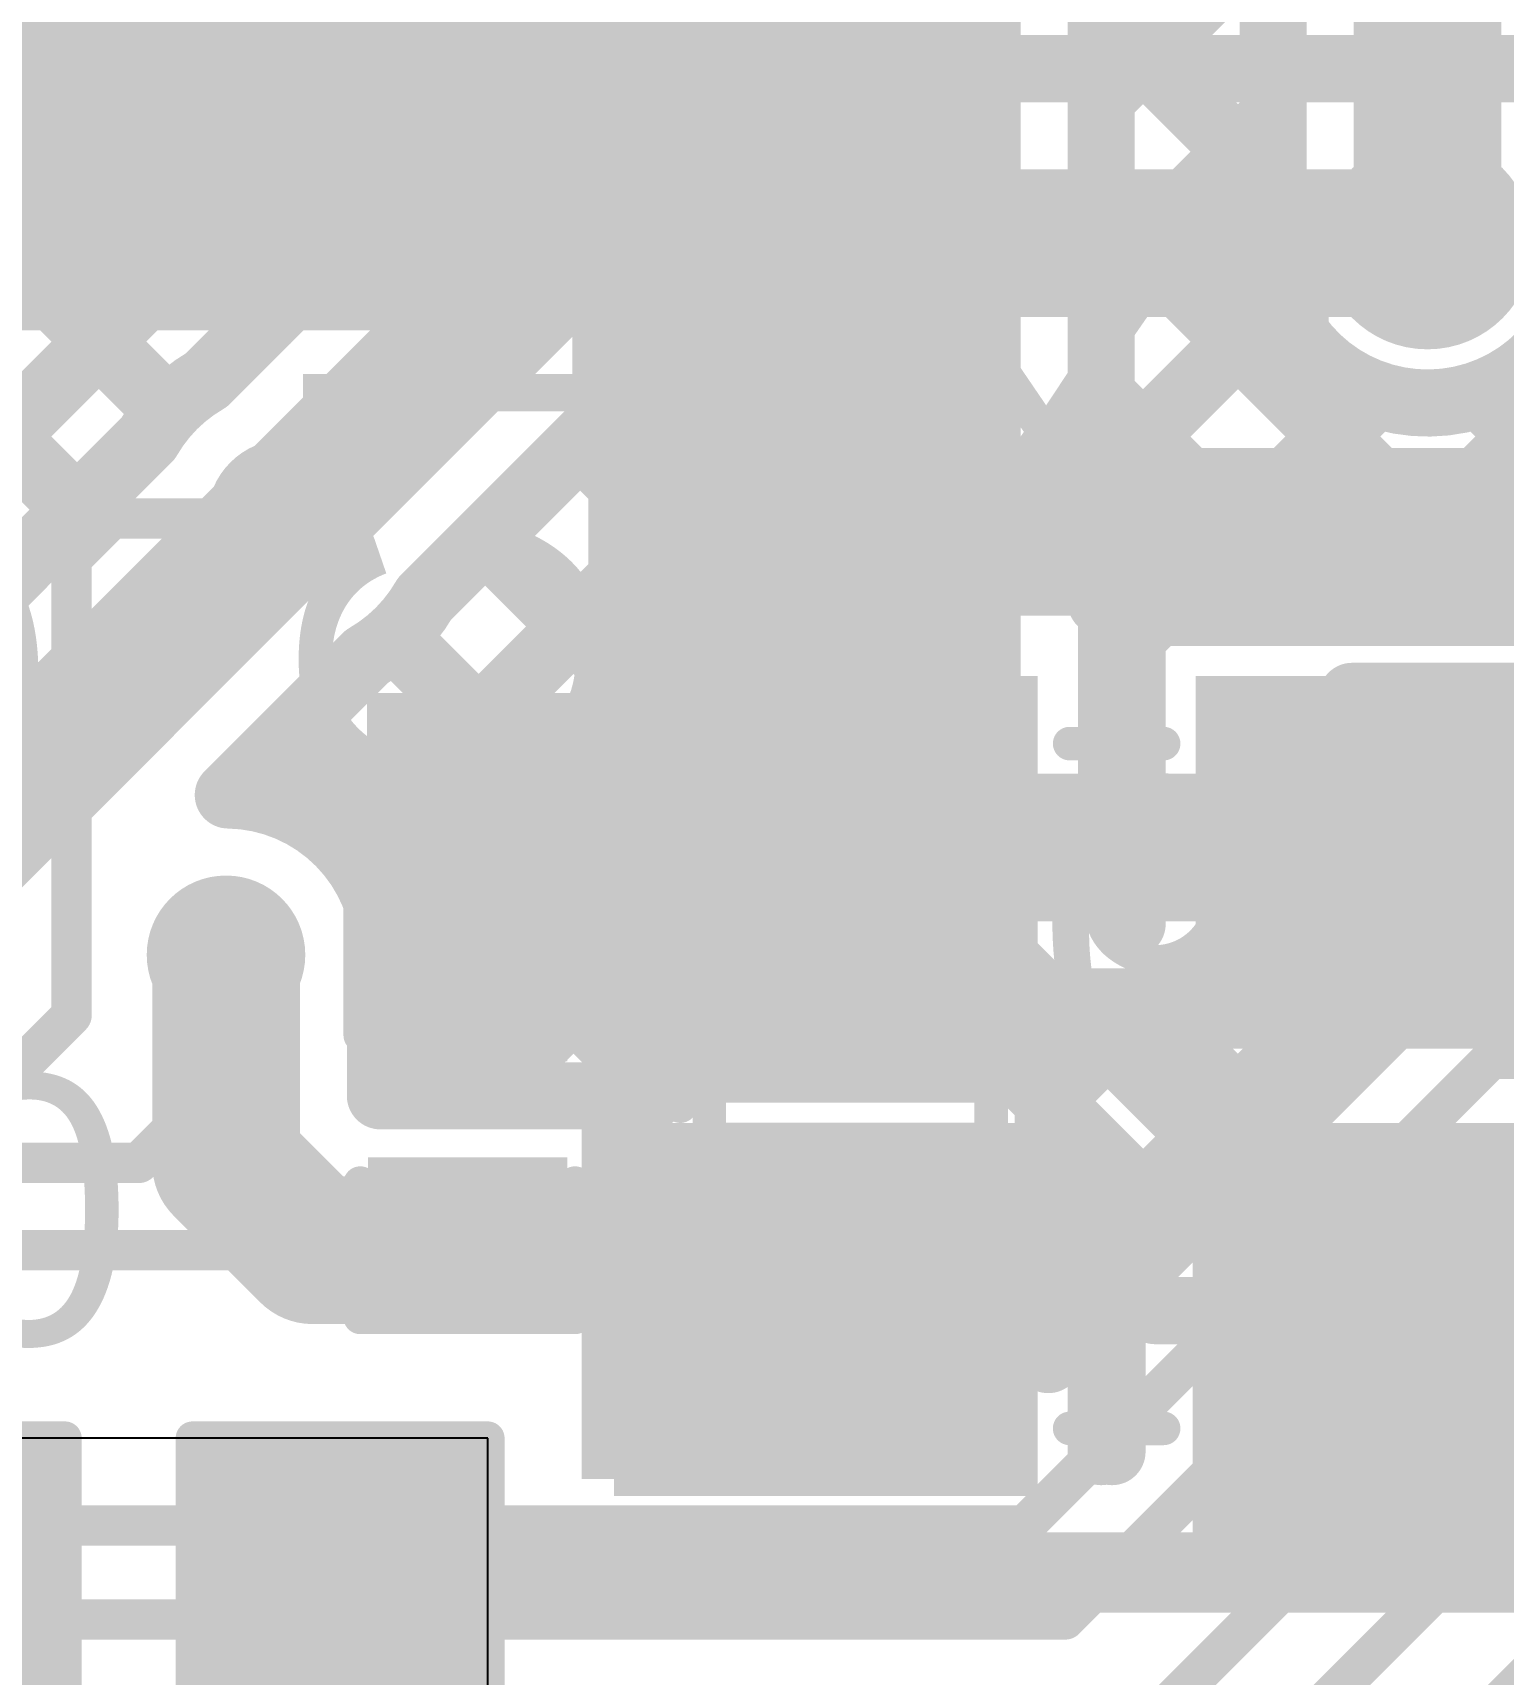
# Model space of a CAD drawing. Header units: millimetres. Extents: x -0.26 to 2.84, y -0.09 to 2.43.
# Drawn here: x 0.5972 to 0.8163, y 1.7119 to 1.9563 of the extents above; entities that cross this region are included whole.
import ezdxf

# ---------------------------------------------------------------- set-up
doc = ezdxf.new("R2010")
doc.units = ezdxf.units.MM
doc.header["$MEASUREMENT"] = 0
for name, color, linetype in [('BottomLayer', 5, 'Continuous'), ('BottomOverlay', 54, 'Continuous'), ('BottomPaste', 16, 'Continuous'), ('BottomSolder', 6, 'Continuous'), ('TopLayer', 1, 'Continuous'), ('TopOverlay', 2, 'Continuous'), ('TopPaste', 8, 'Continuous'), ('TopSolder', 216, 'Continuous'), ('ViaHoleLayer', 16, 'Continuous')]:
    doc.layers.add(name, color=color, linetype=linetype)
doc.styles.add('Arial', font='', dxfattribs={"height": 0.2})
doc.styles.get('Arial').set_extended_font_data('Arial')

# ---------------------------------------------------------------- blocks, each defined once
blk = doc.blocks.new('R__0603_B_31')
at = {"layer": 'BottomLayer'}
for points in [[(-0.045, -0.0175), (-0.045, 0.0175), (-0.015, 0.0175), (-0.015, -0.0175)], [(0.015, -0.0175), (0.015, 0.0175), (0.045, 0.0175), (0.045, -0.0175)]]:
    blk.add_hatch(color=5, dxfattribs=at).paths.add_polyline_path(points)
at = {"layer": 'BottomPaste'}
for points in [[(-0.045, -0.0175), (-0.045, 0.0175), (-0.015, 0.0175), (-0.015, -0.0175)], [(0.015, -0.0175), (0.015, 0.0175), (0.045, 0.0175), (0.045, -0.0175)]]:
    blk.add_hatch(color=16, dxfattribs=at).paths.add_polyline_path(points)
at = {"layer": 'BottomSolder'}
for points in [[(-0.049, -0.0215), (-0.049, 0.0215), (-0.011, 0.0215), (-0.011, -0.0215)], [(0.011, -0.0215), (0.011, 0.0215), (0.049, 0.0215), (0.049, -0.0215)]]:
    blk.add_hatch(color=6, dxfattribs=at).paths.add_polyline_path(points)
at = {"layer": 'BottomOverlay', "const_width": 0.005}
for points in [[(0.048, 0.021), (-0.048, 0.021)], [(-0.048, -0.021), (-0.048, 0.021)], [(0.048, -0.021), (0.048, 0.021)], [(0.048, -0.021), (-0.048, -0.021)]]:
    blk.add_lwpolyline(points, dxfattribs=at)
at = {"layer": 'BottomOverlay', "const_width": 0.0025}
for points in [[(-0.04925, 0.021, 1), (-0.04675, 0.021, 1)], [(-0.04925, 0.021, 1), (-0.04675, 0.021, 1)], [(0.04675, 0.021, 1), (0.04925, 0.021, 1)], [(0.04675, 0.021, 1), (0.04925, 0.021, 1)], [(-0.04925, -0.021, 1), (-0.04675, -0.021, 1)], [(-0.04925, -0.021, 1), (-0.04675, -0.021, 1)], [(0.04675, -0.021, 1), (0.04925, -0.021, 1)], [(0.04675, -0.021, 1), (0.04925, -0.021, 1)]]:
    blk.add_lwpolyline(points, format="xyb", close=True, dxfattribs=at)
blk = doc.blocks.new('S______B______40')
at = {"layer": 'TopLayer'}
for points in [[(-0.045, -0.0175), (-0.045, 0.0175), (-0.015, 0.0175), (-0.015, -0.0175)], [(0.015, -0.0175), (0.015, 0.0175), (0.045, 0.0175), (0.045, -0.0175)]]:
    blk.add_hatch(color=1, dxfattribs=at).paths.add_polyline_path(points)
at = {"layer": 'TopPaste'}
for points in [[(-0.045, -0.0175), (-0.045, 0.0175), (-0.015, 0.0175), (-0.015, -0.0175)], [(0.015, -0.0175), (0.015, 0.0175), (0.045, 0.0175), (0.045, -0.0175)]]:
    blk.add_hatch(color=8, dxfattribs=at).paths.add_polyline_path(points)
at = {"layer": 'TopSolder'}
for points in [[(-0.049, -0.0215), (-0.049, 0.0215), (-0.011, 0.0215), (-0.011, -0.0215)], [(0.011, -0.0215), (0.011, 0.0215), (0.049, 0.0215), (0.049, -0.0215)]]:
    blk.add_hatch(color=216, dxfattribs=at).paths.add_polyline_path(points)
at = {"layer": 'TopOverlay', "const_width": 0.005}
for points in [[(-0.05, 0.022), (0.05, 0.022)], [(-0.05, 0.022), (-0.05, -0.022)], [(0.05, 0.022), (0.05, -0.022)], [(-0.05, -0.022), (0.05, -0.022)]]:
    blk.add_lwpolyline(points, dxfattribs=at)
at = {"layer": 'TopOverlay', "const_width": 0.0025}
for points in [[(-0.05125, 0.022, 1), (-0.04875, 0.022, 1)], [(-0.05125, 0.022, 1), (-0.04875, 0.022, 1)], [(0.04875, 0.022, 1), (0.05125, 0.022, 1)], [(0.04875, 0.022, 1), (0.05125, 0.022, 1)], [(-0.05125, -0.022, 1), (-0.04875, -0.022, 1)], [(-0.05125, -0.022, 1), (-0.04875, -0.022, 1)], [(0.04875, -0.022, 1), (0.05125, -0.022, 1)], [(0.04875, -0.022, 1), (0.05125, -0.022, 1)]]:
    blk.add_lwpolyline(points, format="xyb", close=True, dxfattribs=at)
blk = doc.blocks.new('S______B______43')
at = {"layer": 'TopLayer'}
for points in [[(-0.045, -0.0175), (-0.045, 0.0175), (-0.015, 0.0175), (-0.015, -0.0175)], [(0.015, -0.0175), (0.015, 0.0175), (0.045, 0.0175), (0.045, -0.0175)]]:
    blk.add_hatch(color=1, dxfattribs=at).paths.add_polyline_path(points)
at = {"layer": 'TopPaste'}
for points in [[(-0.045, -0.0175), (-0.045, 0.0175), (-0.015, 0.0175), (-0.015, -0.0175)], [(0.015, -0.0175), (0.015, 0.0175), (0.045, 0.0175), (0.045, -0.0175)]]:
    blk.add_hatch(color=8, dxfattribs=at).paths.add_polyline_path(points)
at = {"layer": 'TopSolder'}
for points in [[(-0.049, -0.0215), (-0.049, 0.0215), (-0.011, 0.0215), (-0.011, -0.0215)], [(0.011, -0.0215), (0.011, 0.0215), (0.049, 0.0215), (0.049, -0.0215)]]:
    blk.add_hatch(color=216, dxfattribs=at).paths.add_polyline_path(points)
at = {"layer": 'TopOverlay', "const_width": 0.005}
for points in [[(0.05, 0.022), (-0.05, 0.022)], [(-0.05, -0.022), (-0.05, 0.022)], [(0.05, -0.022), (0.05, 0.022)], [(0.05, -0.022), (-0.05, -0.022)]]:
    blk.add_lwpolyline(points, dxfattribs=at)
at = {"layer": 'TopOverlay', "const_width": 0.0025}
for points in [[(-0.05125, 0.022, 1), (-0.04875, 0.022, 1)], [(-0.05125, 0.022, 1), (-0.04875, 0.022, 1)], [(0.04875, 0.022, 1), (0.05125, 0.022, 1)], [(0.04875, 0.022, 1), (0.05125, 0.022, 1)], [(-0.05125, -0.022, 1), (-0.04875, -0.022, 1)], [(-0.05125, -0.022, 1), (-0.04875, -0.022, 1)], [(0.04875, -0.022, 1), (0.05125, -0.022, 1)], [(0.04875, -0.022, 1), (0.05125, -0.022, 1)]]:
    blk.add_lwpolyline(points, format="xyb", close=True, dxfattribs=at)
blk = doc.blocks.new('X322540MPB4SI_67')
at = {"layer": 'TopLayer'}
for points in [[(-0.07087, 0.05709), (-0.01575, 0.05709), (-0.01575, 0.00984), (-0.07087, 0.00984)], [(0.01575, 0.05709), (0.07087, 0.05709), (0.07087, 0.00984), (0.01575, 0.00984)], [(-0.07087, -0.00984), (-0.01575, -0.00984), (-0.01575, -0.05709), (-0.07087, -0.05709)], [(0.01575, -0.00984), (0.07087, -0.00984), (0.07087, -0.05709), (0.01575, -0.05709)]]:
    blk.add_hatch(color=1, dxfattribs=at).paths.add_polyline_path(points)
at = {"layer": 'TopPaste'}
for points in [[(-0.07087, 0.05709), (-0.01575, 0.05709), (-0.01575, 0.00984), (-0.07087, 0.00984)], [(0.01575, 0.05709), (0.07087, 0.05709), (0.07087, 0.00984), (0.01575, 0.00984)], [(-0.07087, -0.00984), (-0.01575, -0.00984), (-0.01575, -0.05709), (-0.07087, -0.05709)], [(0.01575, -0.00984), (0.07087, -0.00984), (0.07087, -0.05709), (0.01575, -0.05709)]]:
    blk.add_hatch(color=8, dxfattribs=at).paths.add_polyline_path(points)
at = {"layer": 'TopSolder'}
for points in [[(-0.07487, 0.06109), (-0.01175, 0.06109), (-0.01175, 0.00584), (-0.07487, 0.00584)], [(0.01175, 0.06109), (0.07487, 0.06109), (0.07487, 0.00584), (0.01175, 0.00584)], [(-0.07487, -0.00584), (-0.01175, -0.00584), (-0.01175, -0.06109), (-0.07487, -0.06109)], [(0.01175, -0.00584), (0.07487, -0.00584), (0.07487, -0.06109), (0.01175, -0.06109)]]:
    blk.add_hatch(color=216, dxfattribs=at).paths.add_polyline_path(points)
at = {"layer": 'TopOverlay', "const_width": 0.005}
for points in [[(0.007, 0.051), (-0.007, 0.051)], [(-0.065, 0.003), (-0.065, -0.003)], [(0.065, 0.003), (0.065, -0.003)], [(0.007, -0.051), (-0.007, -0.051)]]:
    blk.add_lwpolyline(points, dxfattribs=at)
at = {"layer": 'TopOverlay'}
for points, const_width in [([(-0.00825, 0.051, 1), (-0.00575, 0.051, 1)], 0.0025), ([(0.00575, 0.051, 1), (0.00825, 0.051, 1)], 0.0025), ([(-0.06625, 0.003, 1), (-0.06375, 0.003, 1)], 0.0025), ([(0.06375, 0.003, 1), (0.06625, 0.003, 1)], 0.0025), ([(-0.06625, -0.003, 1), (-0.06375, -0.003, 1)], 0.0025), ([(0.06375, -0.003, 1), (0.06625, -0.003, 1)], 0.0025), ([(-0.08, -0.042, 1), (-0.086, -0.042, 1)], 0.01), ([(-0.0885, -0.042, 1), (-0.0835, -0.042, 1)], 0.005), ([(-0.0825, -0.042, 1), (-0.0775, -0.042, 1)], 0.005), ([(-0.00825, -0.051, 1), (-0.00575, -0.051, 1)], 0.0025), ([(0.00575, -0.051, 1), (0.00825, -0.051, 1)], 0.0025)]:
    blk.add_lwpolyline(points, format="xyb", close=True, dxfattribs=dict(at, const_width=const_width))
blk = doc.blocks.new('C__0402_139')
at = {"layer": 'TopLayer'}
for points in [[(-0.0275, -0.0125), (-0.0275, 0.0125), (-0.0095, 0.0125), (-0.0095, -0.0125)], [(0.0095, -0.0125), (0.0095, 0.0125), (0.0275, 0.0125), (0.0275, -0.0125)]]:
    blk.add_hatch(color=1, dxfattribs=at).paths.add_polyline_path(points)
at = {"layer": 'TopPaste'}
for points in [[(-0.0275, -0.0125), (-0.0275, 0.0125), (-0.0095, 0.0125), (-0.0095, -0.0125)], [(0.0095, -0.0125), (0.0095, 0.0125), (0.0275, 0.0125), (0.0275, -0.0125)]]:
    blk.add_hatch(color=8, dxfattribs=at).paths.add_polyline_path(points)
at = {"layer": 'TopSolder'}
for points in [[(-0.02986, -0.01486), (-0.02986, 0.01486), (-0.00714, 0.01486), (-0.00714, -0.01486)], [(0.00714, -0.01486), (0.00714, 0.01486), (0.02986, 0.01486), (0.02986, -0.01486)]]:
    blk.add_hatch(color=216, dxfattribs=at).paths.add_polyline_path(points)
at = {"layer": 'TopOverlay', "const_width": 0.005}
for points in [[(-0.011, 0.016), (-0.031, 0.016)], [(-0.031, -0.016), (-0.031, 0.016)], [(0.031, 0.016), (0.011, 0.016)], [(0.031, -0.016), (0.031, 0.016)], [(-0.011, -0.016), (-0.031, -0.016)], [(0.031, -0.016), (0.011, -0.016)]]:
    blk.add_lwpolyline(points, dxfattribs=at)
at = {"layer": 'TopOverlay', "const_width": 0.0025}
for points in [[(-0.03225, 0.016, 1), (-0.02975, 0.016, 1)], [(-0.03225, 0.016, 1), (-0.02975, 0.016, 1)], [(-0.01225, 0.016, 1), (-0.00975, 0.016, 1)], [(0.00975, 0.016, 1), (0.01225, 0.016, 1)], [(0.02975, 0.016, 1), (0.03225, 0.016, 1)], [(0.02975, 0.016, 1), (0.03225, 0.016, 1)], [(-0.03225, -0.016, 1), (-0.02975, -0.016, 1)], [(-0.03225, -0.016, 1), (-0.02975, -0.016, 1)], [(-0.01225, -0.016, 1), (-0.00975, -0.016, 1)], [(0.00975, -0.016, 1), (0.01225, -0.016, 1)], [(0.02975, -0.016, 1), (0.03225, -0.016, 1)], [(0.02975, -0.016, 1), (0.03225, -0.016, 1)]]:
    blk.add_lwpolyline(points, format="xyb", close=True, dxfattribs=at)

msp = doc.modelspace()

# ---------------------------------------------------------------- hatches: boundary and pattern name
at = {"layer": 'BottomLayer'}
h = msp.add_hatch(color=5, dxfattribs=at)
edge = h.paths.add_edge_path()
edge.add_arc((0.805, 1.925), 0.01181, 0, 360)
h = msp.add_hatch(color=5, dxfattribs=at)
edge = h.paths.add_edge_path()
edge.add_arc((0.635, 1.884), 0.01181, 0, 360)
h = msp.add_hatch(color=5, dxfattribs=at)
edge = h.paths.add_edge_path()
edge.add_arc((0.716, 1.882), 0.01181, 0, 360)
h = msp.add_hatch(color=5, dxfattribs=at)
edge = h.paths.add_edge_path()
edge.add_arc((0.786, 1.835), 0.01181, 0, 360)
h = msp.add_hatch(color=5, dxfattribs=at)
edge = h.paths.add_edge_path()
edge.add_arc((0.626, 1.819), 0.01181, 0, 360)
at = {"layer": 'BottomSolder'}
h = msp.add_hatch(color=6, dxfattribs=at)
edge = h.paths.add_edge_path()
edge.add_arc((0.805, 1.925), 0.01581, 0, 360)
at = {"layer": 'TopLayer'}
for points in [[(0.401, 1.912), (0.74439, 1.912), (0.74439, 1.981), (0.401, 1.981)], [(0.68, 1.808), (0.74439, 1.808), (0.74439, 1.939), (0.68, 1.939)], [(0.74439, 1.858), (0.647, 1.858), (0.647, 1.805), (0.74439, 1.805)], [(0.773, 1.805), (0.87, 1.805), (0.87, 1.858), (0.773, 1.858)], [(0.74439, 1.79393), (0.679, 1.79393), (0.679, 1.74093), (0.74439, 1.74093)], [(0.77, 1.721), (0.916, 1.721), (0.916, 1.79393), (0.77, 1.79393)]]:
    msp.add_hatch(color=1, dxfattribs=at).paths.add_polyline_path(points)
h = msp.add_hatch(color=1, dxfattribs=at)
edge = h.paths.add_edge_path()
edge.add_arc((0.805, 1.925), 0.01181, 0, 360)
h = msp.add_hatch(color=1, dxfattribs=at)
edge = h.paths.add_edge_path()
edge.add_arc((0.635, 1.884), 0.01181, 0, 360)
h = msp.add_hatch(color=1, dxfattribs=at)
edge = h.paths.add_edge_path()
edge.add_arc((0.716, 1.882), 0.01181, 0, 360)
h = msp.add_hatch(color=1, dxfattribs=at)
edge = h.paths.add_edge_path()
edge.add_arc((0.786, 1.835), 0.01181, 0, 360)
h = msp.add_hatch(color=1, dxfattribs=at)
edge = h.paths.add_edge_path()
edge.add_arc((0.626, 1.819), 0.01181, 0, 360)
at = {"layer": 'TopSolder'}
h = msp.add_hatch(color=216, dxfattribs=at)
edge = h.paths.add_edge_path()
edge.add_arc((0.805, 1.925), 0.01581, 0, 360)
at = {"layer": 'ViaHoleLayer'}
h = msp.add_hatch(color=16, dxfattribs=at)
edge = h.paths.add_edge_path()
edge.add_arc((0.805, 1.925), 0.00591, 0, 360)
h = msp.add_hatch(color=16, dxfattribs=at)
edge = h.paths.add_edge_path()
edge.add_arc((0.635, 1.884), 0.00591, 0, 360)
h = msp.add_hatch(color=16, dxfattribs=at)
edge = h.paths.add_edge_path()
edge.add_arc((0.716, 1.882), 0.00591, 0, 360)
h = msp.add_hatch(color=16, dxfattribs=at)
edge = h.paths.add_edge_path()
edge.add_arc((0.786, 1.835), 0.00591, 0, 360)
h = msp.add_hatch(color=16, dxfattribs=at)
edge = h.paths.add_edge_path()
edge.add_arc((0.626, 1.819), 0.00591, 0, 360)

# ---------------------------------------------------------------- linework, layer by layer
at = {"layer": 'BottomLayer'}
for points, const_width in [([(0.224, 1.951), (2.035, 1.951)], 0.01), ([(0.49243, 1.824), (0.60243, 1.934)], 0.01), ([(0.52072, 1.824), (0.63072, 1.934)], 0.01), ([(0.55409, 1.934), (0.65247, 1.934)], 0.01), ([(0.55511, 1.934), (0.60379, 1.88532)], 0.01), ([(0.58339, 1.934), (0.61738, 1.90002)], 0.01), ([(0.61168, 1.934), (0.63208, 1.9136)], 0.01), ([(0.62309, 1.90462), (0.65247, 1.934)], 0.01), ([(0.63996, 1.934), (0.64622, 1.92775)], 0.01), ([(0.635, 1.884), (0.676, 1.925)], 0.022), ([(0.676, 1.925), (0.805, 1.925)], 0.022), ([(0.65562, 1.87209), (0.68553, 1.902)], 0.01), ([(0.68553, 1.902), (0.69814, 1.902)], 0.01), ([(0.54247, 1.824), (0.61438, 1.89591)], 0.01), ([(0.67875, 1.89522), (0.68932, 1.88464)], 0.01), ([(0.552, 1.801), (0.635, 1.884)], 0.022), ([(0.716, 1.882), (0.84, 1.882)], 0.025), ([(0.6646, 1.88108), (0.6895, 1.85618)], 0.01), ([(0.69419, 1.882), (0.716, 1.882)], 0.01), ([(0.6442, 1.83435), (0.68931, 1.87945)], 0.01), ([(0.745, 1.734), (0.889, 1.878)], 0.006), ([(0.65102, 1.86638), (0.6895, 1.8279)], 0.01), ([(0.62634, 1.84281), (0.64691, 1.86338)], 0.01), ([(0.751, 1.72), (0.896, 1.865)], 0.006), ([(0.6895, 1.862), (0.69814, 1.862)], 0.01), ([(0.6895, 1.808), (0.6895, 1.862)], 0.01), ([(0.7485, 1.75871), (0.849, 1.85921)], 0.01), ([(0.79379, 1.8575), (0.84, 1.8575)], 0.01), ([(0.80132, 1.8575), (0.8243, 1.83451)], 0.01), ([(0.80297, 1.8517), (0.80878, 1.8575)], 0.01), ([(0.8092, 1.82964), (0.83706, 1.8575)], 0.01), ([(0.63632, 1.85279), (0.6895, 1.79961)], 0.01), ([(0.649, 1.81086), (0.6895, 1.85136)], 0.01), ([(0.758, 1.699), (0.907, 1.848)], 0.006), ([(0.719, 1.835), (0.786, 1.835)], 0.022), ([(0.762, 1.68), (0.911, 1.829)], 0.006), ([(0.626, 1.78789), (0.626, 1.819)], 0.022), ([(0.66442, 1.798), (0.6895, 1.82308)], 0.01), ([(0.80691, 1.82362), (0.81016, 1.82037)], 0.01), ([(0.649, 1.798), (0.649, 1.81284)], 0.01), ([(0.649, 1.81183), (0.66283, 1.798)], 0.01), ([(0.7485, 1.812), (0.77984, 1.812)], 0.01), ([(0.7485, 1.808), (0.7485, 1.812)], 0.01), ([(0.7485, 1.79722), (0.76328, 1.812)], 0.01), ([(0.7485, 1.76894), (0.79136, 1.8118)], 0.01), ([(0.76196, 1.812), (0.78188, 1.79209)], 0.01), ([(0.79061, 1.81164), (0.79602, 1.80623)], 0.01), ([(0.768, 1.66), (0.92, 1.812)], 0.006), ([(0.6895, 1.808), (0.7485, 1.808)], 0.01), ([(0.69671, 1.802), (0.70271, 1.808)], 0.01), ([(0.70939, 1.808), (0.7154, 1.802)], 0.01), ([(0.72499, 1.802), (0.73099, 1.808)], 0.01), ([(0.73768, 1.808), (0.74368, 1.802)], 0.01), ([(0.6895, 1.802), (0.7485, 1.802)], 0.01), ([(0.6895, 1.798), (0.6895, 1.802)], 0.01), ([(0.74368, 1.802), (0.7485, 1.79718)], 0.01), ([(0.7485, 1.75871), (0.7485, 1.802)], 0.01), ([(0.649, 1.798), (0.6895, 1.798)], 0.01), ([(0.7485, 1.79718), (0.76773, 1.77795)], 0.01), ([(0.626, 1.78789), (0.63889, 1.775)], 0.022), ([(0.63889, 1.775), (0.719, 1.775)], 0.022), ([(0.7485, 1.7689), (0.75359, 1.7638)], 0.01), ([(0.492, 1.734), (0.745, 1.734)], 0.006), ([(0.509, 1.72), (0.751, 1.72)], 0.006)]:
    msp.add_lwpolyline(points, dxfattribs=dict(at, const_width=const_width))
for points, const_width in [([(0.59993, 1.934, 1), (0.60493, 1.934, 1)], 0.005), ([(0.60918, 1.934, 1), (0.61418, 1.934, 1)], 0.005), ([(0.62822, 1.934, 1), (0.63322, 1.934, 1)], 0.005), ([(0.63746, 1.934, 1), (0.64246, 1.934, 1)], 0.005), ([(0.64997, 1.934, 1), (0.65497, 1.934, 1)], 0.005), ([(0.64997, 1.934, 1), (0.65497, 1.934, 1)], 0.005), ([(0.6705, 1.925, 1), (0.6815, 1.925, 1)], 0.011), ([(0.6705, 1.925, 1), (0.6815, 1.925, 1)], 0.011), ([(0.7995, 1.925, 1), (0.8105, 1.925, 1)], 0.011), ([(0.64372, 1.92775, 1), (0.64872, 1.92775, 1)], 0.005), ([(0.62958, 1.9136, 1), (0.63458, 1.9136, 1)], 0.005), ([(0.62059, 1.90462, 1), (0.62559, 1.90462, 1)], 0.005), ([(0.62059, 1.90462, 1), (0.62559, 1.90462, 1)], 0.005), ([(0.68303, 1.902, 1), (0.68803, 1.902, 1)], 0.005), ([(0.68303, 1.902, 1), (0.68803, 1.902, 1)], 0.005), ([(0.69564, 1.902, 1), (0.70064, 1.902, 1)], 0.005), ([(0.69564, 1.902, 1), (0.70064, 1.902, 1)], 0.005), ([(0.61488, 1.90002, 1), (0.61988, 1.90002, 1)], 0.005), ([(0.61188, 1.89591, 1), (0.61688, 1.89591, 1)], 0.005), ([(0.61188, 1.89591, 1), (0.61688, 1.89591, 1)], 0.005), ([(0.67625, 1.89522, 1), (0.68125, 1.89522, 1)], 0.005), ([(0.6295, 1.884, 1), (0.6405, 1.884, 1)], 0.011), ([(0.6295, 1.884, 1), (0.6405, 1.884, 1)], 0.011), ([(0.70975, 1.882, 1), (0.72225, 1.882, 1)], 0.0125), ([(0.60129, 1.88532, 1), (0.60629, 1.88532, 1)], 0.005), ([(0.68682, 1.88464, 1), (0.69182, 1.88464, 1)], 0.005), ([(0.6621, 1.88108, 1), (0.6671, 1.88108, 1)], 0.005), ([(0.69169, 1.882, 1), (0.69669, 1.882, 1)], 0.005), ([(0.7135, 1.882, 1), (0.7185, 1.882, 1)], 0.005), ([(0.68681, 1.87945, 1), (0.69181, 1.87945, 1)], 0.005), ([(0.65312, 1.87209, 1), (0.65812, 1.87209, 1)], 0.005), ([(0.65312, 1.87209, 1), (0.65812, 1.87209, 1)], 0.005), ([(0.64852, 1.86638, 1), (0.65352, 1.86638, 1)], 0.005), ([(0.64441, 1.86338, 1), (0.64941, 1.86338, 1)], 0.005), ([(0.64441, 1.86338, 1), (0.64941, 1.86338, 1)], 0.005), ([(0.687, 1.862, 1), (0.692, 1.862, 1)], 0.005), ([(0.687, 1.862, 1), (0.692, 1.862, 1)], 0.005), ([(0.69564, 1.862, 1), (0.70064, 1.862, 1)], 0.005), ([(0.69564, 1.862, 1), (0.70064, 1.862, 1)], 0.005), ([(0.687, 1.85618, 1), (0.692, 1.85618, 1)], 0.005), ([(0.79129, 1.8575, 1), (0.79629, 1.8575, 1)], 0.005), ([(0.79129, 1.8575, 1), (0.79629, 1.8575, 1)], 0.005), ([(0.79882, 1.8575, 1), (0.80382, 1.8575, 1)], 0.005), ([(0.80628, 1.8575, 1), (0.81128, 1.8575, 1)], 0.005), ([(0.63382, 1.85279, 1), (0.63882, 1.85279, 1)], 0.005), ([(0.687, 1.85136, 1), (0.692, 1.85136, 1)], 0.005), ([(0.80048, 1.8517, 1), (0.80548, 1.8517, 1)], 0.005), ([(0.62384, 1.84281, 1), (0.62884, 1.84281, 1)], 0.005), ([(0.62384, 1.84281, 1), (0.62884, 1.84281, 1)], 0.005), ([(0.7135, 1.835, 1), (0.7245, 1.835, 1)], 0.011), ([(0.7805, 1.835, 1), (0.7915, 1.835, 1)], 0.011), ([(0.6417, 1.83435, 1), (0.6467, 1.83435, 1)], 0.005), ([(0.80731, 1.835, 1), (0.81231, 1.835, 1)], 0.005), ([(0.80731, 1.835, 1), (0.81231, 1.835, 1)], 0.005), ([(0.8067, 1.82964, 1), (0.8117, 1.82964, 1)], 0.005), ([(0.687, 1.8279, 1), (0.692, 1.8279, 1)], 0.005), ([(0.6205, 1.819, 1), (0.6315, 1.819, 1)], 0.011), ([(0.687, 1.82308, 1), (0.692, 1.82308, 1)], 0.005), ([(0.80441, 1.82362, 1), (0.80941, 1.82362, 1)], 0.005), ([(0.64731, 1.819, 1), (0.65231, 1.819, 1)], 0.005), ([(0.64731, 1.819, 1), (0.65231, 1.819, 1)], 0.005), ([(0.80766, 1.82037, 1), (0.81266, 1.82037, 1)], 0.005), ([(0.6465, 1.81284, 1), (0.6515, 1.81284, 1)], 0.005), ([(0.6465, 1.81284, 1), (0.6515, 1.81284, 1)], 0.005), ([(0.6465, 1.81183, 1), (0.6515, 1.81183, 1)], 0.005), ([(0.746, 1.812, 1), (0.751, 1.812, 1)], 0.005), ([(0.746, 1.812, 1), (0.751, 1.812, 1)], 0.005), ([(0.75946, 1.812, 1), (0.76446, 1.812, 1)], 0.005), ([(0.76078, 1.812, 1), (0.76578, 1.812, 1)], 0.005), ([(0.77734, 1.812, 1), (0.78234, 1.812, 1)], 0.005), ([(0.77734, 1.812, 1), (0.78234, 1.812, 1)], 0.005), ([(0.78811, 1.81164, 1), (0.79311, 1.81164, 1)], 0.005), ([(0.78886, 1.8118, 1), (0.79386, 1.8118, 1)], 0.005), ([(0.6465, 1.81086, 1), (0.6515, 1.81086, 1)], 0.005), ([(0.687, 1.808, 1), (0.692, 1.808, 1)], 0.005), ([(0.687, 1.808, 1), (0.692, 1.808, 1)], 0.005), ([(0.70021, 1.808, 1), (0.70521, 1.808, 1)], 0.005), ([(0.7069, 1.808, 1), (0.71189, 1.808, 1)], 0.005), ([(0.72849, 1.808, 1), (0.73349, 1.808, 1)], 0.005), ([(0.73518, 1.808, 1), (0.74018, 1.808, 1)], 0.005), ([(0.746, 1.808, 1), (0.751, 1.808, 1)], 0.005), ([(0.746, 1.808, 1), (0.751, 1.808, 1)], 0.005), ([(0.79352, 1.80623, 1), (0.79852, 1.80623, 1)], 0.005), ([(0.687, 1.802, 1), (0.692, 1.802, 1)], 0.005), ([(0.687, 1.802, 1), (0.692, 1.802, 1)], 0.005), ([(0.69421, 1.802, 1), (0.69921, 1.802, 1)], 0.005), ([(0.71289, 1.802, 1), (0.71789, 1.802, 1)], 0.005), ([(0.72249, 1.802, 1), (0.72749, 1.802, 1)], 0.005), ([(0.74118, 1.802, 1), (0.74618, 1.802, 1)], 0.005), ([(0.74118, 1.802, 1), (0.74618, 1.802, 1)], 0.005), ([(0.746, 1.802, 1), (0.751, 1.802, 1)], 0.005), ([(0.746, 1.802, 1), (0.751, 1.802, 1)], 0.005), ([(0.687, 1.79961, 1), (0.692, 1.79961, 1)], 0.005), ([(0.6465, 1.798, 1), (0.6515, 1.798, 1)], 0.005), ([(0.6465, 1.798, 1), (0.6515, 1.798, 1)], 0.005), ([(0.66033, 1.798, 1), (0.66533, 1.798, 1)], 0.005), ([(0.66192, 1.798, 1), (0.66692, 1.798, 1)], 0.005), ([(0.687, 1.798, 1), (0.692, 1.798, 1)], 0.005), ([(0.687, 1.798, 1), (0.692, 1.798, 1)], 0.005), ([(0.746, 1.79722, 1), (0.751, 1.79722, 1)], 0.005), ([(0.746, 1.79718, 1), (0.751, 1.79718, 1)], 0.005), ([(0.746, 1.79718, 1), (0.751, 1.79718, 1)], 0.005), ([(0.6205, 1.78789, 1), (0.6315, 1.78789, 1)], 0.011), ([(0.6205, 1.78789, 1), (0.6315, 1.78789, 1)], 0.011), ([(0.77938, 1.79209, 1), (0.78438, 1.79209, 1)], 0.005), ([(0.63339, 1.775, 1), (0.64439, 1.775, 1)], 0.011), ([(0.63339, 1.775, 1), (0.64439, 1.775, 1)], 0.011), ([(0.7135, 1.775, 1), (0.7245, 1.775, 1)], 0.011), ([(0.76523, 1.77795, 1), (0.77023, 1.77795, 1)], 0.005), ([(0.746, 1.76894, 1), (0.751, 1.76894, 1)], 0.005), ([(0.746, 1.7689, 1), (0.751, 1.7689, 1)], 0.005), ([(0.75109, 1.7638, 1), (0.75609, 1.7638, 1)], 0.005), ([(0.746, 1.75871, 1), (0.751, 1.75871, 1)], 0.005), ([(0.746, 1.75871, 1), (0.751, 1.75871, 1)], 0.005), ([(0.7435, 1.734, 1), (0.7465, 1.734, 1)], 0.003), ([(0.7435, 1.734, 1), (0.7465, 1.734, 1)], 0.003), ([(0.7495, 1.72, 1), (0.7525, 1.72, 1)], 0.003), ([(0.7495, 1.72, 1), (0.7525, 1.72, 1)], 0.003)]:
    msp.add_lwpolyline(points, format="xyb", close=True, dxfattribs=dict(at, const_width=const_width))
at = {"layer": 'BottomLayer', "const_width": 0.01}
for points in [[(0.61438, 1.89591, -0.131619), (0.62309, 1.90462)], [(0.69814, 1.862, -0.44776), (0.69814, 1.902)], [(0.65562, 1.87209, -0.131619), (0.64691, 1.86338)], [(0.79379, 1.8575, -0.319615), (0.80981, 1.835)], [(0.62634, 1.84281, -0.410091), (0.64981, 1.819)], [(0.80981, 1.835, -0.493128), (0.77984, 1.812)], [(0.64981, 1.819, -0.06553), (0.649, 1.81284)]]:
    msp.add_lwpolyline(points, format="xyb", dxfattribs=at)
at = {"layer": 'TopLayer'}
for p, q in [((0.665, 1.747), (0.558, 1.747)), ((0.665, 1.647), (0.665, 1.747))]:
    msp.add_line(p, q, dxfattribs=at)
for points, const_width in [([(0.805, 1.925), (0.805, 2.031)], 0.022), ([(0.782, 1.93116), (0.782, 2.031)], 0.01), ([(0.75639, 1.951), (0.75639, 1.993)], 0.01), ([(0.75639, 1.94653), (0.782, 1.97214)], 0.01), ([(0.75639, 1.959), (0.782, 1.93339)], 0.01), ([(0.75639, 1.9), (0.75639, 1.951)], 0.01), ([(0.75639, 1.9), (0.75639, 1.951)], 0.01), ([(0.75639, 1.91825), (0.782, 1.94386)], 0.01), ([(0.79299, 1.87), (0.866, 1.94301)], 0.01), ([(0.75639, 1.93072), (0.8171, 1.87)], 0.01), ([(0.75639, 1.88996), (0.7828, 1.91638)], 0.01), ([(0.75639, 1.90243), (0.78882, 1.87)], 0.01), ([(0.76471, 1.87), (0.79721, 1.9025)], 0.01), ([(0.81286, 1.90252), (0.84539, 1.87)], 0.01), ([(0.75639, 1.87155), (0.75639, 1.9)], 0.01), ([(0.603, 1.878), (0.609, 1.884)], 0.006), ([(0.609, 1.884), (0.635, 1.884)], 0.006), ([(0.603, 1.81), (0.603, 1.878)], 0.006), ([(0.75639, 1.87415), (0.761, 1.86953)], 0.01), ([(0.75794, 1.82668), (0.75794, 1.87155)], 0.01), ([(0.761, 1.87), (0.866, 1.87)], 0.01), ([(0.761, 1.86629), (0.76471, 1.87)], 0.01), ([(0.761, 1.82363), (0.761, 1.87)], 0.01), ([(0.75794, 1.86324), (0.761, 1.86629)], 0.01), ([(0.75794, 1.8443), (0.761, 1.84125)], 0.01), ([(0.75794, 1.83495), (0.761, 1.83801)], 0.01), ([(0.71539, 1.83293), (0.75294, 1.83293)], 0.01), ([(0.75794, 1.82668), (0.761, 1.82363)], 0.01), ([(0.73875, 1.82325), (0.79176, 1.77024)], 0.008), ([(0.626, 1.801), (0.626, 1.819)], 0.006), ([(0.594, 1.801), (0.603, 1.81)], 0.006), ([(0.613, 1.788), (0.626, 1.801)], 0.006), ([(0.53434, 1.788), (0.613, 1.788)], 0.006), ([(0.75639, 1.745), (0.75639, 1.78299)], 0.01), ([(0.758, 1.745), (0.758, 1.78137)], 0.01), ([(0.528, 1.775), (0.662, 1.775)], 0.006), ([(0.662, 1.775), (0.69839, 1.775)], 0.006), ([(0.79176, 1.77024), (0.79177, 1.77023)], 0.006), ([(0.76444, 1.766), (0.802, 1.766)], 0.01), ([(0.643, 1.727), (0.804, 1.727)], 0.012)]:
    msp.add_lwpolyline(points, dxfattribs=dict(at, const_width=const_width))
for points, const_width in [([(0.75389, 1.959, 1), (0.75889, 1.959, 1)], 0.005), ([(0.75389, 1.951, 1), (0.75889, 1.951, 1)], 0.005), ([(0.75389, 1.951, 1), (0.75889, 1.951, 1)], 0.005), ([(0.75389, 1.951, 1), (0.75889, 1.951, 1)], 0.005), ([(0.75389, 1.94653, 1), (0.75889, 1.94653, 1)], 0.005), ([(0.7795, 1.94386, 1), (0.7845, 1.94386, 1)], 0.005), ([(0.7795, 1.93339, 1), (0.7845, 1.93339, 1)], 0.005), ([(0.75389, 1.93072, 1), (0.75889, 1.93072, 1)], 0.005), ([(0.7795, 1.93116, 1), (0.7845, 1.93116, 1)], 0.005), ([(0.7795, 1.93116, 1), (0.7845, 1.93116, 1)], 0.005), ([(0.7995, 1.925, 1), (0.8105, 1.925, 1)], 0.011), ([(0.75389, 1.91825, 1), (0.75889, 1.91825, 1)], 0.005), ([(0.7803, 1.91638, 1), (0.7853, 1.91638, 1)], 0.005), ([(0.75389, 1.90243, 1), (0.75889, 1.90243, 1)], 0.005), ([(0.79471, 1.9025, 1), (0.79971, 1.9025, 1)], 0.005), ([(0.81036, 1.90252, 1), (0.81536, 1.90252, 1)], 0.005), ([(0.75389, 1.9, 1), (0.75889, 1.9, 1)], 0.005), ([(0.75389, 1.9, 1), (0.75889, 1.9, 1)], 0.005), ([(0.75389, 1.9, 1), (0.75889, 1.9, 1)], 0.005), ([(0.75389, 1.88996, 1), (0.75889, 1.88996, 1)], 0.005), ([(0.6075, 1.884, 1), (0.6105, 1.884, 1)], 0.003), ([(0.6075, 1.884, 1), (0.6105, 1.884, 1)], 0.003), ([(0.6335, 1.884, 1), (0.6365, 1.884, 1)], 0.003), ([(0.6015, 1.878, 1), (0.6045, 1.878, 1)], 0.003), ([(0.6015, 1.878, 1), (0.6045, 1.878, 1)], 0.003), ([(0.75389, 1.87415, 1), (0.75889, 1.87415, 1)], 0.005), ([(0.75389, 1.87155, 1), (0.75889, 1.87155, 1)], 0.005), ([(0.75544, 1.87155, 1), (0.76044, 1.87155, 1)], 0.005), ([(0.7585, 1.87, 1), (0.7635, 1.87, 1)], 0.005), ([(0.7585, 1.87, 1), (0.7635, 1.87, 1)], 0.005), ([(0.7585, 1.86953, 1), (0.7635, 1.86953, 1)], 0.005), ([(0.76221, 1.87, 1), (0.76721, 1.87, 1)], 0.005), ([(0.76221, 1.87, 1), (0.76721, 1.87, 1)], 0.005), ([(0.78632, 1.87, 1), (0.79132, 1.87, 1)], 0.005), ([(0.79049, 1.87, 1), (0.79549, 1.87, 1)], 0.005), ([(0.8146, 1.87, 1), (0.8196, 1.87, 1)], 0.005), ([(0.7585, 1.86629, 1), (0.7635, 1.86629, 1)], 0.005), ([(0.7585, 1.86629, 1), (0.7635, 1.86629, 1)], 0.005), ([(0.75544, 1.86324, 1), (0.76044, 1.86324, 1)], 0.005), ([(0.75544, 1.8443, 1), (0.76044, 1.8443, 1)], 0.005), ([(0.7585, 1.84125, 1), (0.7635, 1.84125, 1)], 0.005), ([(0.7585, 1.83801, 1), (0.7635, 1.83801, 1)], 0.005), ([(0.75544, 1.83495, 1), (0.76044, 1.83495, 1)], 0.005), ([(0.71289, 1.83293, 1), (0.71789, 1.83293, 1)], 0.005), ([(0.75044, 1.83293, 1), (0.75544, 1.83293, 1)], 0.005), ([(0.71389, 1.83293, 1), (0.71689, 1.83293, 1)], 0.003), ([(0.75544, 1.82668, 1), (0.76044, 1.82668, 1)], 0.005), ([(0.75544, 1.82668, 1), (0.76044, 1.82668, 1)], 0.005), ([(0.73675, 1.82325, 1), (0.74075, 1.82325, 1)], 0.004), ([(0.7585, 1.82363, 1), (0.7635, 1.82363, 1)], 0.005), ([(0.7585, 1.82363, 1), (0.7635, 1.82363, 1)], 0.005), ([(0.73725, 1.82325, 1), (0.74025, 1.82325, 1)], 0.003), ([(0.6245, 1.819, 1), (0.6275, 1.819, 1)], 0.003), ([(0.6015, 1.81, 1), (0.6045, 1.81, 1)], 0.003), ([(0.6015, 1.81, 1), (0.6045, 1.81, 1)], 0.003), ([(0.6245, 1.801, 1), (0.6275, 1.801, 1)], 0.003), ([(0.6245, 1.801, 1), (0.6275, 1.801, 1)], 0.003), ([(0.6115, 1.788, 1), (0.6145, 1.788, 1)], 0.003), ([(0.6115, 1.788, 1), (0.6145, 1.788, 1)], 0.003), ([(0.75389, 1.78299, 1), (0.75889, 1.78299, 1)], 0.005), ([(0.7555, 1.78137, 1), (0.7605, 1.78137, 1)], 0.005), ([(0.6605, 1.775, 1), (0.6635, 1.775, 1)], 0.003), ([(0.6605, 1.775, 1), (0.6635, 1.775, 1)], 0.003), ([(0.69689, 1.775, 1), (0.69989, 1.775, 1)], 0.003), ([(0.78976, 1.77024, 1), (0.79376, 1.77024, 1)], 0.004), ([(0.79026, 1.77024, 1), (0.79326, 1.77024, 1)], 0.003), ([(0.79026, 1.77024, 1), (0.79326, 1.77024, 1)], 0.003), ([(0.79027, 1.77023, 1), (0.79327, 1.77023, 1)], 0.003), ([(0.79027, 1.77023, 1), (0.79327, 1.77023, 1)], 0.003), ([(0.79027, 1.77023, 1), (0.79327, 1.77023, 1)], 0.003), ([(0.76194, 1.766, 1), (0.76694, 1.766, 1)], 0.005), ([(0.7995, 1.766, 1), (0.8045, 1.766, 1)], 0.005), ([(0.8005, 1.766, 1), (0.8035, 1.766, 1)], 0.003), ([(0.75389, 1.745, 1), (0.75889, 1.745, 1)], 0.005), ([(0.7555, 1.745, 1), (0.7605, 1.745, 1)], 0.005), ([(0.64, 1.727, 1), (0.646, 1.727, 1)], 0.006), ([(0.801, 1.727, 1), (0.807, 1.727, 1)], 0.006)]:
    msp.add_lwpolyline(points, format="xyb", close=True, dxfattribs=dict(at, const_width=const_width))
for points, const_width in [([(0.82881, 1.925, -1.14025), (0.782, 1.93116)], 0.01), ([(0.71539, 1.83293, -0.198912), (0.73875, 1.82325)], 0.006), ([(0.79177, 1.77023, -0.000215), (0.79176, 1.77024)], 0.006), ([(0.802, 1.766, -0.198687), (0.79177, 1.77023)], 0.006)]:
    msp.add_lwpolyline(points, format="xyb", dxfattribs=dict(at, const_width=const_width))

# ---------------------------------------------------------------- block references
for name, p, rotation in [('X322540MPB4SI_67', (0.75869, 1.79946), 180), ('R__0603_B_31', (0.719, 1.805), 270), ('C__0402_139', (0.662, 1.796), 270), ('S______B______43', (0.58, 1.697), 270), ('S______B______40', (0.643, 1.697), 90)]:
    msp.add_blockref(name, p, dxfattribs=dict(rotation=rotation))

# ---------------------------------------------------------------- texts
at = {"layer": 'BottomOverlay', "style": 'Arial', "text_generation_flag": 2}
for s, p in [('C12', (0.60123, 1.83851)), ('R9', (0.82649, 1.80051))]:
    msp.add_text(s, height=0.045, dxfattribs=at).set_placement(p)
at = {"layer": 'TopOverlay', "style": 'Arial'}
msp.add_text('C15', height=0.045, rotation=90, dxfattribs=at).set_placement((0.68249, 1.83877))
for s, height, p in [('X1', 0.045, (0.72701, 1.87351)), ('C20', 0.04, (0.50968, 1.76101))]:
    msp.add_text(s, height=height, dxfattribs=at).set_placement(p)

doc.saveas('drawing.dxf')
